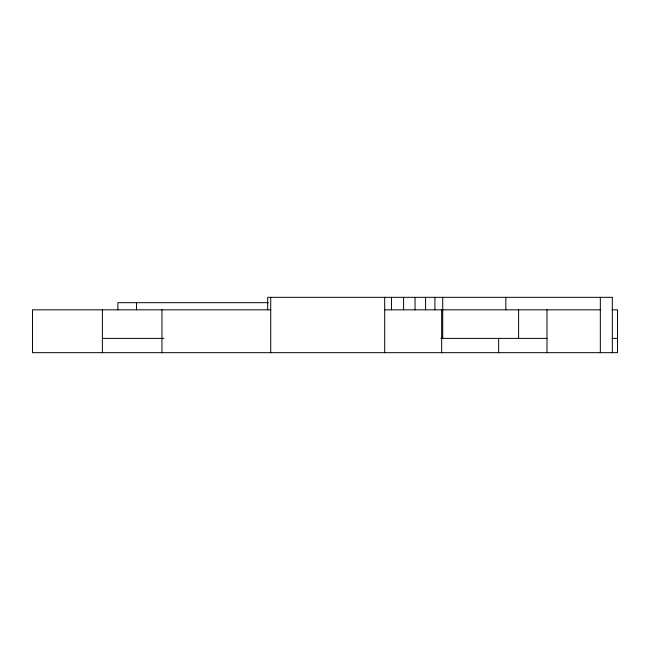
<?xml version="1.0" encoding="UTF-8"?>
<svg xmlns="http://www.w3.org/2000/svg" width="650" height="650" viewBox="0 0 650 650"><rect width="100%" height="100%" fill="white"/><g stroke="black" fill="none" stroke-linecap="round" stroke-linejoin="round"><path stroke-width="0.97" d="M268.369 302.689L117.878 302.689L117.878 309.822M270.733 309.822L32.5 309.822L32.5 352.674L617.5 352.674L617.5 309.822L612.146 309.822M384.686 309.822L600.332 309.822M102.391 338.39L163.889 338.39M440.7 338.39L546.991 338.39M612.146 338.39L617.5 338.39M612.332 352.674L612.332 297.326L267.678 297.326L267.678 309.822M600.332 297.326L600.332 352.674M546.991 309.822L546.991 352.674M518.602 309.822L518.602 338.39M505.822 297.326L505.822 309.822M498.648 338.39L498.648 352.674M442.723 297.326L442.723 338.39M441.667 309.822L441.667 352.674M434.907 297.326L434.907 309.822M425.587 297.326L425.587 309.822M415.041 297.326L415.041 309.822M403.577 297.326L403.577 309.822M391.527 297.326L391.527 309.822M384.686 297.326L384.686 352.674M270.733 297.326L270.733 352.674M161.956 309.822L161.956 352.674M136.532 302.689L136.532 309.822M102.391 309.822L102.391 352.674"/></g></svg>
